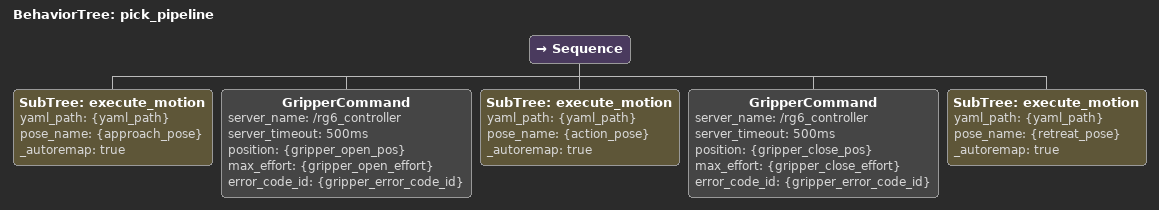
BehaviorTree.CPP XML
<?xml version="1.0" encoding="UTF-8"?>
<root BTCPP_format="4">
  <include path="execute_motion.xml"/>

  <BehaviorTree ID="pick_pipeline">
    <Sequence>
      <SubTree ID="execute_motion"
               yaml_path="{yaml_path}"
               pose_name="{approach_pose}"
               _autoremap="true"/>
      <GripperCommand server_name="/rg6_controller"
                      server_timeout="500ms"
                      position="{gripper_open_pos}"
                      max_effort="{gripper_open_effort}"
                      error_code_id="{gripper_error_code_id}"/>
      <SubTree ID="execute_motion"
               yaml_path="{yaml_path}"
               pose_name="{action_pose}"
               _autoremap="true"/>
      <GripperCommand server_name="/rg6_controller"
                      server_timeout="500ms"
                      position="{gripper_close_pos}"
                      max_effort="{gripper_close_effort}"
                      error_code_id="{gripper_error_code_id}"/>
      <SubTree ID="execute_motion"
               yaml_path="{yaml_path}"
               pose_name="{retreat_pose}"
               _autoremap="true"/>
    </Sequence>
  </BehaviorTree>

</root>
